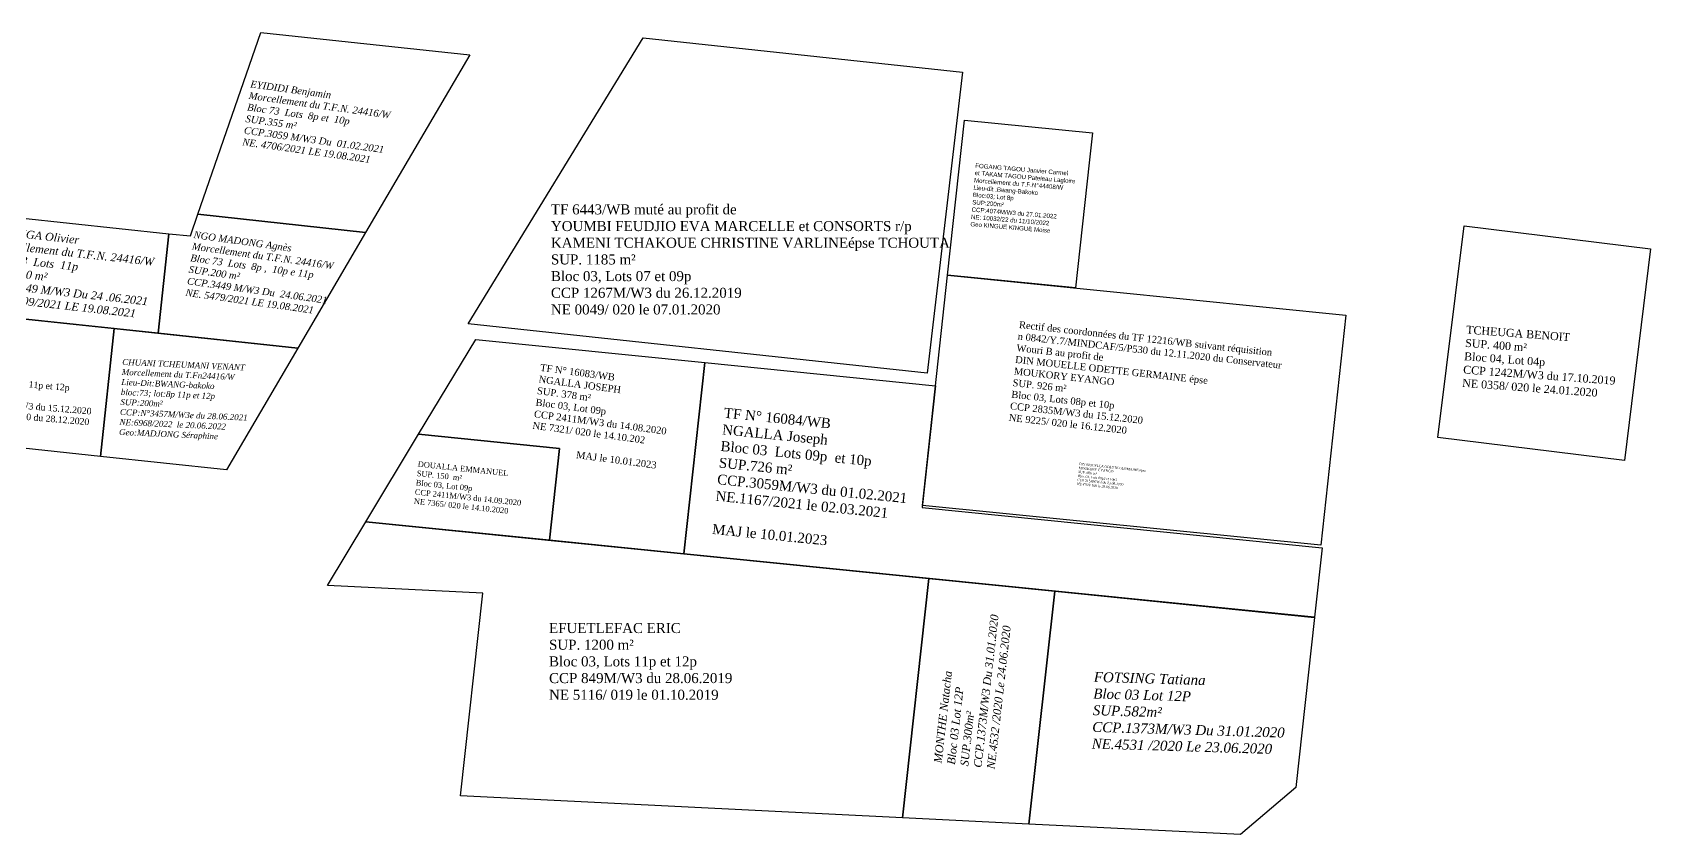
# Model space of a CAD drawing. Header units: millimetres. Extents: x 587399 to 927168, y 438565 to 1444955.
# Drawn here: x 591303.6 to 591465.3, y 439742.8 to 439823 of the extents above; entities that cross this region are included whole.
import ezdxf

# ---------------------------------------------------------------- set-up
doc = ezdxf.new("R2010")
doc.units = ezdxf.units.MM
doc.header["$LTSCALE"] = 2
for name, color, linetype in [('end maj 26 02 2021', 7, 'Continuous'), ('juillet 2022', 7, 'Continuous'), ('MAJ AOUT 2021', 7, 'Continuous'), ('Parcelle MAJ', 6, 'Continuous')]:
    doc.layers.add(name, color=color, linetype=linetype)
doc.styles.get("Standard").update_dxf_attribs({"font": 'arial.ttf'})
doc.styles.add('Times 1.0', font='times.ttf', dxfattribs={"width": 0.99, "height": 1})
doc.styles.add('Times 1.5', font='times.ttf', dxfattribs={"width": 0.99, "height": 0.75})

# ---------------------------------------------------------------- blocks, each defined once
blk = doc.blocks.new('A$C5C46486A')
at = {"color": 7, "width": 75.2366, "attachment_point": 1}
for s, insert, char_height, rotation in [('{\\fTimes New Roman|b0|i1|c0|p18;NKONGA Olivier\\P\\C1;Morcellement du T.F.N. 24416/W\\P\\C7;Bloc 73  Lots  11p\\PSUP.200 m²\\PCCP.3449 M/W3 Du 24 .06.2021\\PNE.  4709/2021 LE 19.08.2021}', (2.38, -1.4), 0.8, 353.6566), ('{\\fTimes New Roman|b0|i1|c0|p18;NGO MADONG Agnès\\P\\C1;Morcellement du T.F.N. 24416/W\\C7;\\PBloc 73  Lots  8p ,  10p e 11p\\PSUP.200 m²\\PCCP.3449 M/W3 Du  24.06.2021\\PNE. 5479/2021 LE 19.08.2021}', (22.41, -1.85), 0.7, 352.064)]:
    blk.add_mtext(s, dxfattribs=dict(at, insert=insert, char_height=char_height, rotation=rotation))

msp = doc.modelspace()

# ---------------------------------------------------------------- linework, layer by layer
at = {"color": 6, "flags": 128}
msp.add_lwpolyline([(591326.46, 439822.95), (591347.33, 439820.7), (591336.92, 439802.96), (591320.15, 439804.78)], close=True, dxfattribs=at)
msp.add_lwpolyline([(591326.46, 439822.95), (591347.33, 439820.7), (591336.92, 439802.96), (591320.15, 439804.78)], close=True, dxfattribs=at)
at = {"color": 5, "flags": 128}
for points in [[(591297.38, 439804.95), (591317.27, 439802.82), (591316.19, 439792.88), (591296.31, 439795.01)], [(591297.38, 439804.95), (591317.27, 439802.82), (591316.19, 439792.88), (591296.31, 439795.01)], [(591320.15, 439804.78), (591336.92, 439802.96), (591330.15, 439791.39), (591316.19, 439792.88), (591317.27, 439802.82), (591319.43, 439802.61)], [(591320.15, 439804.78), (591336.92, 439802.96), (591330.15, 439791.39), (591316.19, 439792.88), (591317.27, 439802.82), (591319.43, 439802.61)], [(591311.79, 439793.35), (591330.15, 439791.39), (591323.03, 439779.23), (591310.41, 439780.58)]]:
    msp.add_lwpolyline(points, close=True, dxfattribs=at)
at = {"color": 150, "linetype": 'ByBlock', "lineweight": -3, "ltscale": 0.0014, "flags": 128}
msp.add_lwpolyline([(591370.84, 439789.95), (591393.879, 439787.63), (591392.534, 439775.481), (591432.532, 439771.453), (591431.769, 439764.504), (591368.732, 439770.851)], close=True, dxfattribs=at)
msp.add_lwpolyline([(591370.84, 439789.95), (591393.879, 439787.63), (591392.534, 439775.481), (591432.532, 439771.453), (591431.769, 439764.504), (591368.732, 439770.851)], close=True, dxfattribs=at)
at = {"color": 150, "lineweight": -3, "flags": 128}
msp.add_lwpolyline([(591370.84, 439789.95), (591393.88, 439787.63)], dxfattribs=at)
msp.add_lwpolyline([(591370.84, 439789.95), (591393.88, 439787.63)], dxfattribs=at)
at = {"layer": 'end maj 26 02 2021', "color": 3, "lineweight": -3, "flags": 128}
msp.add_lwpolyline([(591364.663, 439822.417), (591396.568, 439818.977), (591393.052, 439788.892), (591347.158, 439793.838)], close=True, dxfattribs=at)
msp.add_lwpolyline([(591364.663, 439822.417), (591396.568, 439818.977), (591393.052, 439788.892), (591347.158, 439793.838)], close=True, dxfattribs=at)
msp.add_lwpolyline([(591364.663, 439822.417), (591396.568, 439818.977), (591393.052, 439788.892), (591347.158, 439793.838)], close=True, dxfattribs=at)
msp.add_lwpolyline([(591364.663, 439822.417), (591396.568, 439818.977), (591393.052, 439788.892), (591347.158, 439793.838)], close=True, dxfattribs=at)
at = {"layer": 'end maj 26 02 2021', "color": 150, "lineweight": -3, "flags": 128}
for points in [[(591446.71, 439803.61), (591465.35, 439801.31), (591462.74, 439780.18), (591444.08, 439782.48)], [(591446.71, 439803.61), (591465.35, 439801.31), (591462.74, 439780.18), (591444.08, 439782.48)], [(591446.71, 439803.61), (591465.35, 439801.31), (591462.74, 439780.18), (591444.08, 439782.48)], [(591446.71, 439803.61), (591465.35, 439801.31), (591462.74, 439780.18), (591444.08, 439782.48)], [(591296.31, 439795.01), (591311.79, 439793.35), (591310.41, 439780.58), (591294.92, 439782.24)], [(591296.31, 439795.01), (591311.79, 439793.35), (591310.41, 439780.58), (591294.92, 439782.24)], [(591296.31, 439795.01), (591311.79, 439793.35), (591310.41, 439780.58), (591294.92, 439782.24)], [(591296.31, 439795.01), (591311.79, 439793.35), (591310.41, 439780.58), (591294.92, 439782.24)], [(591347.93, 439792.26), (591370.84, 439789.95), (591368.74, 439770.86), (591355.29, 439772.21), (591356.3, 439781.37), (591342.22, 439782.79)], [(591347.93, 439792.26), (591370.84, 439789.95), (591368.74, 439770.86), (591355.29, 439772.21), (591356.3, 439781.37), (591342.22, 439782.79)], [(591347.93, 439792.26), (591370.84, 439789.95), (591368.74, 439770.86), (591355.29, 439772.21), (591356.3, 439781.37), (591342.22, 439782.79)], [(591347.93, 439792.26), (591370.84, 439789.95), (591368.74, 439770.86), (591355.29, 439772.21), (591356.3, 439781.37), (591342.22, 439782.79)], [(591342.22, 439782.79), (591356.3, 439781.37), (591355.29, 439772.213), (591336.96, 439774.06)], [(591342.22, 439782.79), (591356.3, 439781.37), (591355.29, 439772.213), (591336.96, 439774.06)], [(591342.22, 439782.79), (591356.3, 439781.37), (591355.29, 439772.213), (591336.96, 439774.06)], [(591342.22, 439782.79), (591356.3, 439781.37), (591355.29, 439772.213), (591336.96, 439774.06)], [(591336.96, 439774.06), (591393.22, 439768.39), (591390.59, 439744.46), (591346.42, 439746.65), (591348.64, 439766.91), (591333.11, 439767.68)], [(591336.96, 439774.06), (591393.22, 439768.39), (591390.59, 439744.46), (591346.42, 439746.65), (591348.64, 439766.91), (591333.11, 439767.68)], [(591336.96, 439774.06), (591393.22, 439768.39), (591390.59, 439744.46), (591346.42, 439746.65), (591348.64, 439766.91), (591333.11, 439767.68)], [(591336.96, 439774.06), (591393.22, 439768.39), (591390.59, 439744.46), (591346.42, 439746.65), (591348.64, 439766.91), (591333.11, 439767.68)], [(591393.22, 439768.39), (591405.79, 439767.12), (591403.22, 439743.84), (591390.59, 439744.46)], [(591393.22, 439768.39), (591405.79, 439767.12), (591403.22, 439743.84), (591390.59, 439744.46)], [(591393.22, 439768.39), (591405.79, 439767.12), (591403.22, 439743.84), (591390.59, 439744.46)], [(591393.22, 439768.39), (591405.79, 439767.12), (591403.22, 439743.84), (591390.59, 439744.46)], [(591405.79, 439767.12), (591431.77, 439764.5), (591429.9, 439747.51), (591424.36, 439742.79), (591403.22, 439743.84)], [(591405.79, 439767.12), (591431.77, 439764.5), (591429.9, 439747.51), (591424.36, 439742.79), (591403.22, 439743.84)], [(591405.79, 439767.12), (591431.77, 439764.5), (591429.9, 439747.51), (591424.36, 439742.79), (591403.22, 439743.84)], [(591405.79, 439767.12), (591431.77, 439764.5), (591429.9, 439747.51), (591424.36, 439742.79), (591403.22, 439743.84)]]:
    msp.add_lwpolyline(points, close=True, dxfattribs=at)
at = {"layer": 'end maj 26 02 2021', "color": 1, "linetype": 'ByBlock', "lineweight": -3, "ltscale": 0.0014, "flags": 128}
msp.add_lwpolyline([(591395.09, 439798.7), (591434.893, 439794.71), (591432.383, 439771.7), (591392.573, 439775.69)], close=True, dxfattribs=at)
msp.add_lwpolyline([(591395.09, 439798.7), (591434.893, 439794.71), (591432.383, 439771.7), (591392.573, 439775.69)], close=True, dxfattribs=at)
msp.add_lwpolyline([(591395.09, 439798.7), (591434.893, 439794.71), (591432.383, 439771.7), (591392.573, 439775.69)], close=True, dxfattribs=at)
msp.add_lwpolyline([(591395.09, 439798.7), (591434.893, 439794.71), (591432.383, 439771.7), (591392.573, 439775.69)], close=True, dxfattribs=at)
at = {"layer": 'MAJ AOUT 2021', "color": 7, "lineweight": -3, "flags": 128}
msp.add_lwpolyline([(591320.15, 439804.78), (591336.92, 439802.96)], dxfattribs=at)
msp.add_lwpolyline([(591320.15, 439804.78), (591336.92, 439802.96)], dxfattribs=at)
at = {"layer": 'Parcelle MAJ', "color": 6, "lineweight": 30, "flags": 128}
msp.add_lwpolyline([(591396.78, 439814.18), (591409.57, 439812.9), (591409.24, 439809.92), (591407.87, 439797.42), (591395.09, 439798.7)], close=True, dxfattribs=at)

# ---------------------------------------------------------------- block references
at = {"layer": 'MAJ AOUT 2021', "color": 7, "lineweight": -3}
msp.add_blockref('A$C5C46486A', (591297.38, 439804.95), dxfattribs=at)
msp.add_blockref('A$C5C46486A', (591297.38, 439804.95), dxfattribs=at)

# ---------------------------------------------------------------- texts
at = {"color": 7, "insert": (591325.466, 439818.155), "char_height": 0.7, "width": 75.23657, "attachment_point": 1, "rotation": 352.06396}
msp.add_mtext('{\\fTimes New Roman|b0|i1|c0|p18;EYIDIDI Benjamin\\P\\C1;Morcellement du T.F.N. 24416/W\\C7;\\PBloc 73  Lots  8p et  10p \\PSUP.355 m²\\PCCP.3059 M/W3 Du  01.02.2021\\PNE. 4706/2021 LE 19.08.2021}', dxfattribs=at)
msp.add_mtext('{\\fTimes New Roman|b0|i1|c0|p18;EYIDIDI Benjamin\\P\\C1;Morcellement du T.F.N. 24416/W\\C7;\\PBloc 73  Lots  8p et  10p \\PSUP.355 m²\\PCCP.3059 M/W3 Du  01.02.2021\\PNE. 4706/2021 LE 19.08.2021}', dxfattribs=at)
at = {"layer": 'end maj 26 02 2021', "color": 150, "linetype": 'ByBlock', "lineweight": -3, "ltscale": 0.0014, "char_height": 1, "attachment_point": 1, "style": 'Times 1.0'}
for s, insert, width in [('{\\C1;TF 6443/WB muté au profit de\\C256;\\PYOUMBI FEUDJIO EVA MARCELLE et CONSORTS r/p\\PKAMENI TCHAKOUE CHRISTINE VARLINEépse TCHOUTA\\PSUP. 1185 m²\\PBloc 03, Lots 07 et 09p\\PCCP 1267M/W3 du 26.12.2019\\PNE 0049/ 020 le 07.01.2020}', (591355.444, 439805.764), 52.17343), ('{\\C1;TF 6443/WB muté au profit de\\C256;\\PYOUMBI FEUDJIO EVA MARCELLE et CONSORTS r/p\\PKAMENI TCHAKOUE CHRISTINE VARLINEépse TCHOUTA\\PSUP. 1185 m²\\PBloc 03, Lots 07 et 09p\\PCCP 1267M/W3 du 26.12.2019\\PNE 0049/ 020 le 07.01.2020}', (591355.444, 439805.764), 52.17343), ('{\\C1;TF 6443/WB muté au profit de\\C256;\\PYOUMBI FEUDJIO EVA MARCELLE et CONSORTS r/p\\PKAMENI TCHAKOUE CHRISTINE VARLINEépse TCHOUTA\\PSUP. 1185 m²\\PBloc 03, Lots 07 et 09p\\PCCP 1267M/W3 du 26.12.2019\\PNE 0049/ 020 le 07.01.2020}', (591355.444, 439805.764), 52.17343), ('{\\C1;TF 6443/WB muté au profit de\\C256;\\PYOUMBI FEUDJIO EVA MARCELLE et CONSORTS r/p\\PKAMENI TCHAKOUE CHRISTINE VARLINEépse TCHOUTA\\PSUP. 1185 m²\\PBloc 03, Lots 07 et 09p\\PCCP 1267M/W3 du 26.12.2019\\PNE 0049/ 020 le 07.01.2020}', (591355.444, 439805.764), 52.17343), ('{\\C256;EFUETLEFAC ERIC\\PSUP. 1200 m²\\PBloc 03, Lots 11p et 12p\\PCCP 849M/W3 du 28.06.2019\\PNE 5116/ 019 le 01.10.2019}', (591355.255, 439763.933), 70.2009), ('{\\C256;EFUETLEFAC ERIC\\PSUP. 1200 m²\\PBloc 03, Lots 11p et 12p\\PCCP 849M/W3 du 28.06.2019\\PNE 5116/ 019 le 01.10.2019}', (591355.255, 439763.933), 70.2009), ('{\\C256;EFUETLEFAC ERIC\\PSUP. 1200 m²\\PBloc 03, Lots 11p et 12p\\PCCP 849M/W3 du 28.06.2019\\PNE 5116/ 019 le 01.10.2019}', (591355.255, 439763.933), 70.2009), ('{\\C256;EFUETLEFAC ERIC\\PSUP. 1200 m²\\PBloc 03, Lots 11p et 12p\\PCCP 849M/W3 du 28.06.2019\\PNE 5116/ 019 le 01.10.2019}', (591355.255, 439763.933), 70.2009)]:
    msp.add_mtext(s, dxfattribs=dict(at, insert=insert, width=width))
at = {"layer": 'end maj 26 02 2021', "color": 150, "linetype": 'ByBlock', "lineweight": -3, "ltscale": 0.0014, "attachment_point": 1, "style": 'Times 1.0'}
for s, insert, char_height, width, rotation in [('{\\fTimes New Roman|b0|i0|c186|p18;\\C1;Rectif des coordonnées du TF 12216/WB suivant réquisition \\Pn 0842/Y.7/MINDCAF/5/P530 du 12.11.2020 du Conservateur\\PWouri B au profit de\\fTimes New Roman|b0|i0|c0|p18;\\P\\fTimes New Roman|b0|i0|c186|p18;\\C256;DIN MOUELLE ODETTE GERMAINE épse\\PMOUKORY EYANGO\\fTimes New Roman|b0|i0|c0|p18;\\PSUP. 926 m²\\PBloc 03, Lots 08p et 10p\\PCCP 2835M/W3 du 15.12.2020\\PNE 9225/ 020 le 16.12.2020}', (591402.274, 439794.108), 0.7, 32.76762, 353.71158), ('{\\fTimes New Roman|b0|i0|c186|p18;\\C1;Rectif des coordonnées du TF 12216/WB suivant réquisition \\Pn 0842/Y.7/MINDCAF/5/P530 du 12.11.2020 du Conservateur\\PWouri B au profit de\\fTimes New Roman|b0|i0|c0|p18;\\P\\fTimes New Roman|b0|i0|c186|p18;\\C256;DIN MOUELLE ODETTE GERMAINE épse\\PMOUKORY EYANGO\\fTimes New Roman|b0|i0|c0|p18;\\PSUP. 926 m²\\PBloc 03, Lots 08p et 10p\\PCCP 2835M/W3 du 15.12.2020\\PNE 9225/ 020 le 16.12.2020}', (591402.274, 439794.108), 0.7, 32.76762, 353.71158), ('{\\fTimes New Roman|b0|i0|c186|p18;\\C1;Rectif des coordonnées du TF 12216/WB suivant réquisition \\Pn 0842/Y.7/MINDCAF/5/P530 du 12.11.2020 du Conservateur\\PWouri B au profit de\\fTimes New Roman|b0|i0|c0|p18;\\P\\fTimes New Roman|b0|i0|c186|p18;\\C256;DIN MOUELLE ODETTE GERMAINE épse\\PMOUKORY EYANGO\\fTimes New Roman|b0|i0|c0|p18;\\PSUP. 926 m²\\PBloc 03, Lots 08p et 10p\\PCCP 2835M/W3 du 15.12.2020\\PNE 9225/ 020 le 16.12.2020}', (591402.274, 439794.108), 0.7, 32.76762, 353.71158), ('{\\fTimes New Roman|b0|i0|c186|p18;\\C1;Rectif des coordonnées du TF 12216/WB suivant réquisition \\Pn 0842/Y.7/MINDCAF/5/P530 du 12.11.2020 du Conservateur\\PWouri B au profit de\\fTimes New Roman|b0|i0|c0|p18;\\P\\fTimes New Roman|b0|i0|c186|p18;\\C256;DIN MOUELLE ODETTE GERMAINE épse\\PMOUKORY EYANGO\\fTimes New Roman|b0|i0|c0|p18;\\PSUP. 926 m²\\PBloc 03, Lots 08p et 10p\\PCCP 2835M/W3 du 15.12.2020\\PNE 9225/ 020 le 16.12.2020}', (591402.274, 439794.108), 0.7, 32.76762, 353.71158), ('{\\C256;TCHEUGA BENOIT\\PSUP. 400 m²\\PBloc 04, Lot 04p\\PCCP 1242M/W3 du 17.10.2019\\PNE 0358/ 020 le 24.01.2020}', (591446.948, 439793.657), 0.8, 34.91976, 355.76144), ('{\\C256;TCHEUGA BENOIT\\PSUP. 400 m²\\PBloc 04, Lot 04p\\PCCP 1242M/W3 du 17.10.2019\\PNE 0358/ 020 le 24.01.2020}', (591446.948, 439793.657), 0.8, 34.91976, 355.76144), ('{\\C256;TCHEUGA BENOIT\\PSUP. 400 m²\\PBloc 04, Lot 04p\\PCCP 1242M/W3 du 17.10.2019\\PNE 0358/ 020 le 24.01.2020}', (591446.948, 439793.657), 0.8, 34.91976, 355.76144), ('{\\C256;TCHEUGA BENOIT\\PSUP. 400 m²\\PBloc 04, Lot 04p\\PCCP 1242M/W3 du 17.10.2019\\PNE 0358/ 020 le 24.01.2020}', (591446.948, 439793.657), 0.8, 34.91976, 355.76144), ('NGUIFO {\\fTimes New Roman|b0|i0|c186|p18; \\PBloc 73   lots }11p et 12p\\P{\\fTimes New Roman|b0|i0|c186|p18;Sup }2{\\fTimes New Roman|b0|i0|c186|p18;00m²\\Pccp }2835{\\fTimes New Roman|b0|i0|c186|p18;M/W3 du }15.12.2020{\\fTimes New Roman|b0|i0|c186|p18;\\PNE }9248{\\fTimes New Roman|b0|i0|c186|p18; /20}20{\\fTimes New Roman|b0|i0|c186|p18; du }28.12.2020', (591297.959, 439789.639), 0.65, 14.75715, 355.2645), ('NGUIFO {\\fTimes New Roman|b0|i0|c186|p18; \\PBloc 73   lots }11p et 12p\\P{\\fTimes New Roman|b0|i0|c186|p18;Sup }2{\\fTimes New Roman|b0|i0|c186|p18;00m²\\Pccp }2835{\\fTimes New Roman|b0|i0|c186|p18;M/W3 du }15.12.2020{\\fTimes New Roman|b0|i0|c186|p18;\\PNE }9248{\\fTimes New Roman|b0|i0|c186|p18; /20}20{\\fTimes New Roman|b0|i0|c186|p18; du }28.12.2020', (591297.959, 439789.639), 0.65, 14.75715, 355.2645), ('NGUIFO {\\fTimes New Roman|b0|i0|c186|p18; \\PBloc 73   lots }11p et 12p\\P{\\fTimes New Roman|b0|i0|c186|p18;Sup }2{\\fTimes New Roman|b0|i0|c186|p18;00m²\\Pccp }2835{\\fTimes New Roman|b0|i0|c186|p18;M/W3 du }15.12.2020{\\fTimes New Roman|b0|i0|c186|p18;\\PNE }9248{\\fTimes New Roman|b0|i0|c186|p18; /20}20{\\fTimes New Roman|b0|i0|c186|p18; du }28.12.2020', (591297.959, 439789.639), 0.65, 14.75715, 355.2645), ('NGUIFO {\\fTimes New Roman|b0|i0|c186|p18; \\PBloc 73   lots }11p et 12p\\P{\\fTimes New Roman|b0|i0|c186|p18;Sup }2{\\fTimes New Roman|b0|i0|c186|p18;00m²\\Pccp }2835{\\fTimes New Roman|b0|i0|c186|p18;M/W3 du }15.12.2020{\\fTimes New Roman|b0|i0|c186|p18;\\PNE }9248{\\fTimes New Roman|b0|i0|c186|p18; /20}20{\\fTimes New Roman|b0|i0|c186|p18; du }28.12.2020', (591297.959, 439789.639), 0.65, 14.75715, 355.2645), ('{\\fTimes New Roman|b0|i0|c186|p18;\\C1;TF N° 1608\\fTimes New Roman|b0|i0|c0|p18;3\\fTimes New Roman|b0|i0|c186|p18;/WB \\C256;\\PNGALLA JOSEPH\\PSUP. 378 m² \\PBloc 03, Lot 09p\\PCCP 2411M/W3 du 14.08.2020\\PNE 7321/ 020 le 14.10.202\\fTimes New Roman|b0|i0|c0|p18;\\P\\P                  \\C1;MAJ le 10.01.2023}', (591354.424, 439789.824), 0.7, 19.89027, 352.4608), ('{\\fTimes New Roman|b0|i0|c186|p18;\\C1;TF N° 16084/WB \\fTimes New Roman|b0|i1|c0|p18;\\C7;^I\\P\\fTimes New Roman|b0|i0|c0|p18;NGALLA Joseph\\PBloc 03  Lots 09p  et 10p\\PSUP.726 m²\\PCCP.3059M/W3 du 01.02.2021\\PNE.1167/2021 le 02.03.2021\\P\\P\\C1;MAJ le 10.01.2023}', (591372.791, 439785.446), 1, 28.93464, 354.2626), ('{\\C256;DOUALLA EMMANUEL\\fTimes New Roman|b0|i0|c186|p18;\\PSUP. \\fTimes New Roman|b0|i0|c0|p18;150 \\fTimes New Roman|b0|i0|c186|p18; m² \\PBloc 03, Lot 09p\\PCCP 2411M/W3 du 14.0\\fTimes New Roman|b0|i0|c0|p18;9\\fTimes New Roman|b0|i0|c186|p18;.2020\\PNE 73\\fTimes New Roman|b0|i0|c0|p18;65\\fTimes New Roman|b0|i0|c186|p18;/ 020 le 14.10.2020}', (591342.169, 439780.111), 0.56, 15.91222, 354.03443), ('{\\C256;DOUALLA EMMANUEL\\fTimes New Roman|b0|i0|c186|p18;\\PSUP. \\fTimes New Roman|b0|i0|c0|p18;150 \\fTimes New Roman|b0|i0|c186|p18; m² \\PBloc 03, Lot 09p\\PCCP 2411M/W3 du 14.0\\fTimes New Roman|b0|i0|c0|p18;9\\fTimes New Roman|b0|i0|c186|p18;.2020\\PNE 73\\fTimes New Roman|b0|i0|c0|p18;65\\fTimes New Roman|b0|i0|c186|p18;/ 020 le 14.10.2020}', (591342.169, 439780.111), 0.56, 15.91222, 354.03443), ('{\\C256;DOUALLA EMMANUEL\\fTimes New Roman|b0|i0|c186|p18;\\PSUP. \\fTimes New Roman|b0|i0|c0|p18;150 \\fTimes New Roman|b0|i0|c186|p18; m² \\PBloc 03, Lot 09p\\PCCP 2411M/W3 du 14.0\\fTimes New Roman|b0|i0|c0|p18;9\\fTimes New Roman|b0|i0|c186|p18;.2020\\PNE 73\\fTimes New Roman|b0|i0|c0|p18;65\\fTimes New Roman|b0|i0|c186|p18;/ 020 le 14.10.2020}', (591342.169, 439780.111), 0.56, 15.91222, 354.03443), ('{\\C256;DOUALLA EMMANUEL\\fTimes New Roman|b0|i0|c186|p18;\\PSUP. \\fTimes New Roman|b0|i0|c0|p18;150 \\fTimes New Roman|b0|i0|c186|p18; m² \\PBloc 03, Lot 09p\\PCCP 2411M/W3 du 14.0\\fTimes New Roman|b0|i0|c0|p18;9\\fTimes New Roman|b0|i0|c186|p18;.2020\\PNE 73\\fTimes New Roman|b0|i0|c0|p18;65\\fTimes New Roman|b0|i0|c186|p18;/ 020 le 14.10.2020}', (591342.169, 439780.111), 0.56, 15.91222, 354.03443), ('{\\C256;DIN MOUELLE ODETTE GERMAINE épse\\PMOUKORY EYANGO\\PSUP. 926 m²\\PBloc 03, Lots 08p2 et 10p1\\PCCP 2153M/W3 du 23.06.2020\\PNE 4769/ 020 le 26.06.2020}', (591408.236, 439779.963), 0.24, 12.97724, 354.0374), ('{\\C256;DIN MOUELLE ODETTE GERMAINE épse\\PMOUKORY EYANGO\\PSUP. 926 m²\\PBloc 03, Lots 08p2 et 10p1\\PCCP 2153M/W3 du 23.06.2020\\PNE 4769/ 020 le 26.06.2020}', (591408.236, 439779.963), 0.24, 12.97724, 354.0374), ('{\\C256;DIN MOUELLE ODETTE GERMAINE épse\\PMOUKORY EYANGO\\PSUP. 926 m²\\PBloc 03, Lots 08p2 et 10p1\\PCCP 2153M/W3 du 23.06.2020\\PNE 4769/ 020 le 26.06.2020}', (591408.236, 439779.963), 0.24, 12.97724, 354.0374), ('{\\C256;DIN MOUELLE ODETTE GERMAINE épse\\PMOUKORY EYANGO\\PSUP. 926 m²\\PBloc 03, Lots 08p2 et 10p1\\PCCP 2153M/W3 du 23.06.2020\\PNE 4769/ 020 le 26.06.2020}', (591408.236, 439779.963), 0.24, 12.97724, 354.0374), ('{\\fTimes New Roman|b0|i1|c0|p18;\\C7;MONTHE Natacha^JBloc 03 Lot 12P\\PSUP.300m²\\PCCP.1373M/W3 Du 31.01.2020\\PNE.4532 /2020 Le 24.06.2020}', (591393.7, 439749.984), 0.8, 28.93464, 83.59981), ('{\\fTimes New Roman|b0|i1|c0|p18;\\C7;MONTHE Natacha^JBloc 03 Lot 12P\\PSUP.300m²\\PCCP.1373M/W3 Du 31.01.2020\\PNE.4532 /2020 Le 24.06.2020}', (591393.7, 439749.984), 0.8, 28.93464, 83.59981), ('{\\fTimes New Roman|b0|i1|c0|p18;\\C7;MONTHE Natacha^JBloc 03 Lot 12P\\PSUP.300m²\\PCCP.1373M/W3 Du 31.01.2020\\PNE.4532 /2020 Le 24.06.2020}', (591393.7, 439749.984), 0.8, 28.93464, 83.59981), ('{\\fTimes New Roman|b0|i1|c0|p18;\\C7;MONTHE Natacha^JBloc 03 Lot 12P\\PSUP.300m²\\PCCP.1373M/W3 Du 31.01.2020\\PNE.4532 /2020 Le 24.06.2020}', (591393.7, 439749.984), 0.8, 28.93464, 83.59981), ('{\\fTimes New Roman|b0|i1|c0|p18;\\C7;FOTSING Tatiana\\PBloc 03 Lot 12P\\PSUP.582m²\\PCCP.1373M/W3 Du 31.01.2020\\PNE.4531 /2020 Le 23.06.2020}', (591409.717, 439759.062), 1, 28.93464, 358.26274), ('{\\fTimes New Roman|b0|i1|c0|p18;\\C7;FOTSING Tatiana\\PBloc 03 Lot 12P\\PSUP.582m²\\PCCP.1373M/W3 Du 31.01.2020\\PNE.4531 /2020 Le 23.06.2020}', (591409.717, 439759.062), 1, 28.93464, 358.26274), ('{\\fTimes New Roman|b0|i1|c0|p18;\\C7;FOTSING Tatiana\\PBloc 03 Lot 12P\\PSUP.582m²\\PCCP.1373M/W3 Du 31.01.2020\\PNE.4531 /2020 Le 23.06.2020}', (591409.717, 439759.062), 1, 28.93464, 358.26274), ('{\\fTimes New Roman|b0|i1|c0|p18;\\C7;FOTSING Tatiana\\PBloc 03 Lot 12P\\PSUP.582m²\\PCCP.1373M/W3 Du 31.01.2020\\PNE.4531 /2020 Le 23.06.2020}', (591409.717, 439759.062), 1, 28.93464, 358.26274)]:
    msp.add_mtext(s, dxfattribs=dict(at, insert=insert, char_height=char_height, width=width, rotation=rotation))
at = {"layer": 'juillet 2022', "color": 7, "insert": (591397.871, 439809.862), "char_height": 0.43954, "width": 21.79235, "attachment_point": 1, "rotation": 355.26855}
msp.add_mtext('FOGANG TAGOU Janvier Carmel\\Pet TAKAM TAGOU Pateleau Lagloire\\P{\\C1;Morcellement du T.F.N°44408/W\\P}Lieu-dit :Bwang-Bakoko\\PBloc:03; Lot 8p \\PSUP:200m²\\PCCP:4074M/W3 du 27.01.2022\\PNE: 10032/22 du 11/10/2022\\P{\\C1;Geo KINGUE KINGUE Moise}', dxfattribs=at)
at = {"layer": 'MAJ AOUT 2021', "color": 7, "lineweight": -3, "insert": (591312.614, 439790.322), "char_height": 0.6, "width": 21.43659, "attachment_point": 1, "rotation": 357.41872, "style": 'Times 1.5'}
msp.add_mtext('{\\fTimes New Roman|b0|i1|c0|p18;\\C7;CHUANI TCHEUMANI VENANT \\P\\C1;Morcellement du T.Fn24416/W\\P\\C0;Lieu-Dit:BWANG-bakoko\\Pbloc:73; lot:8p 11p et 12p\\C7;\\PSUP:200m²\\PCCP:N°3457M/W3e du 28.06.2021\\PNE:6968/2022  le 20.06.2022\\PGeo:MADJONG Séraphine}', dxfattribs=at)

doc.saveas('drawing.dxf')
